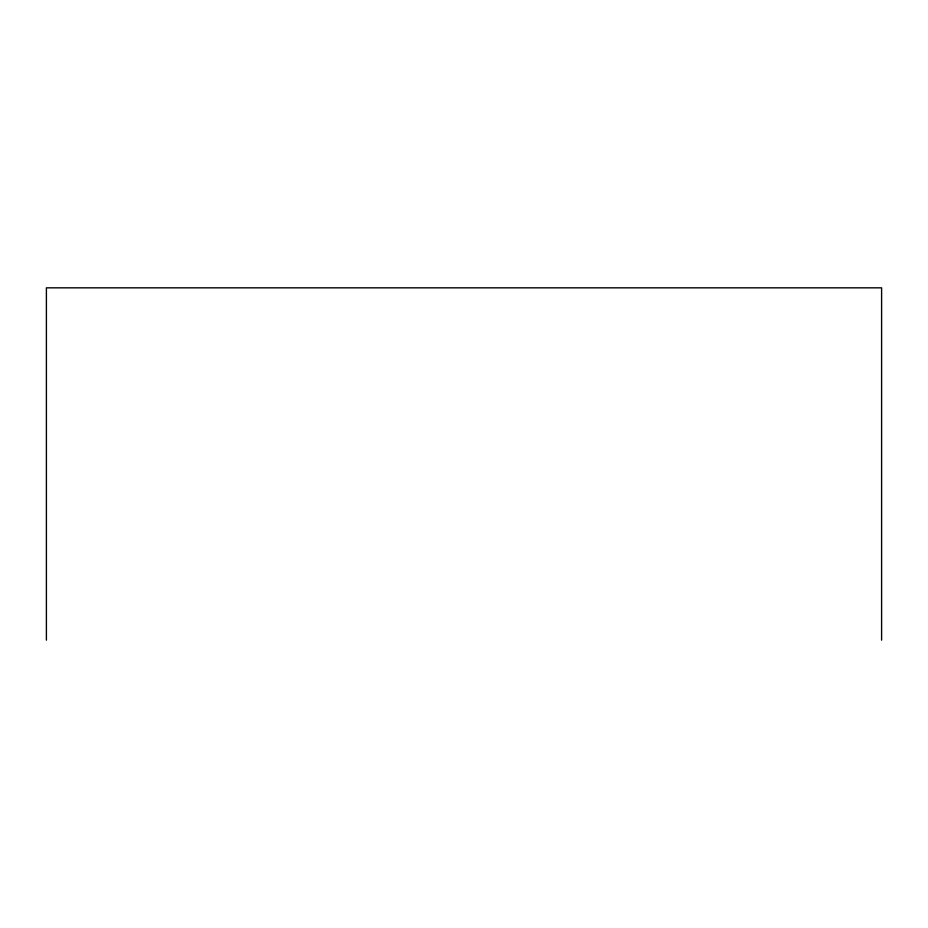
<?xml version="1.0" encoding="UTF-8"?>
<svg xmlns="http://www.w3.org/2000/svg" width="928" height="928" viewBox="0 0 928 928"><rect width="100%" height="100%" fill="white"/><g stroke="black" fill="none" stroke-linecap="round" stroke-linejoin="round"><path stroke-width="1.39" d="M881.6 640.169L881.6 287.831L46.4 287.831L46.4 640.169"/></g></svg>
